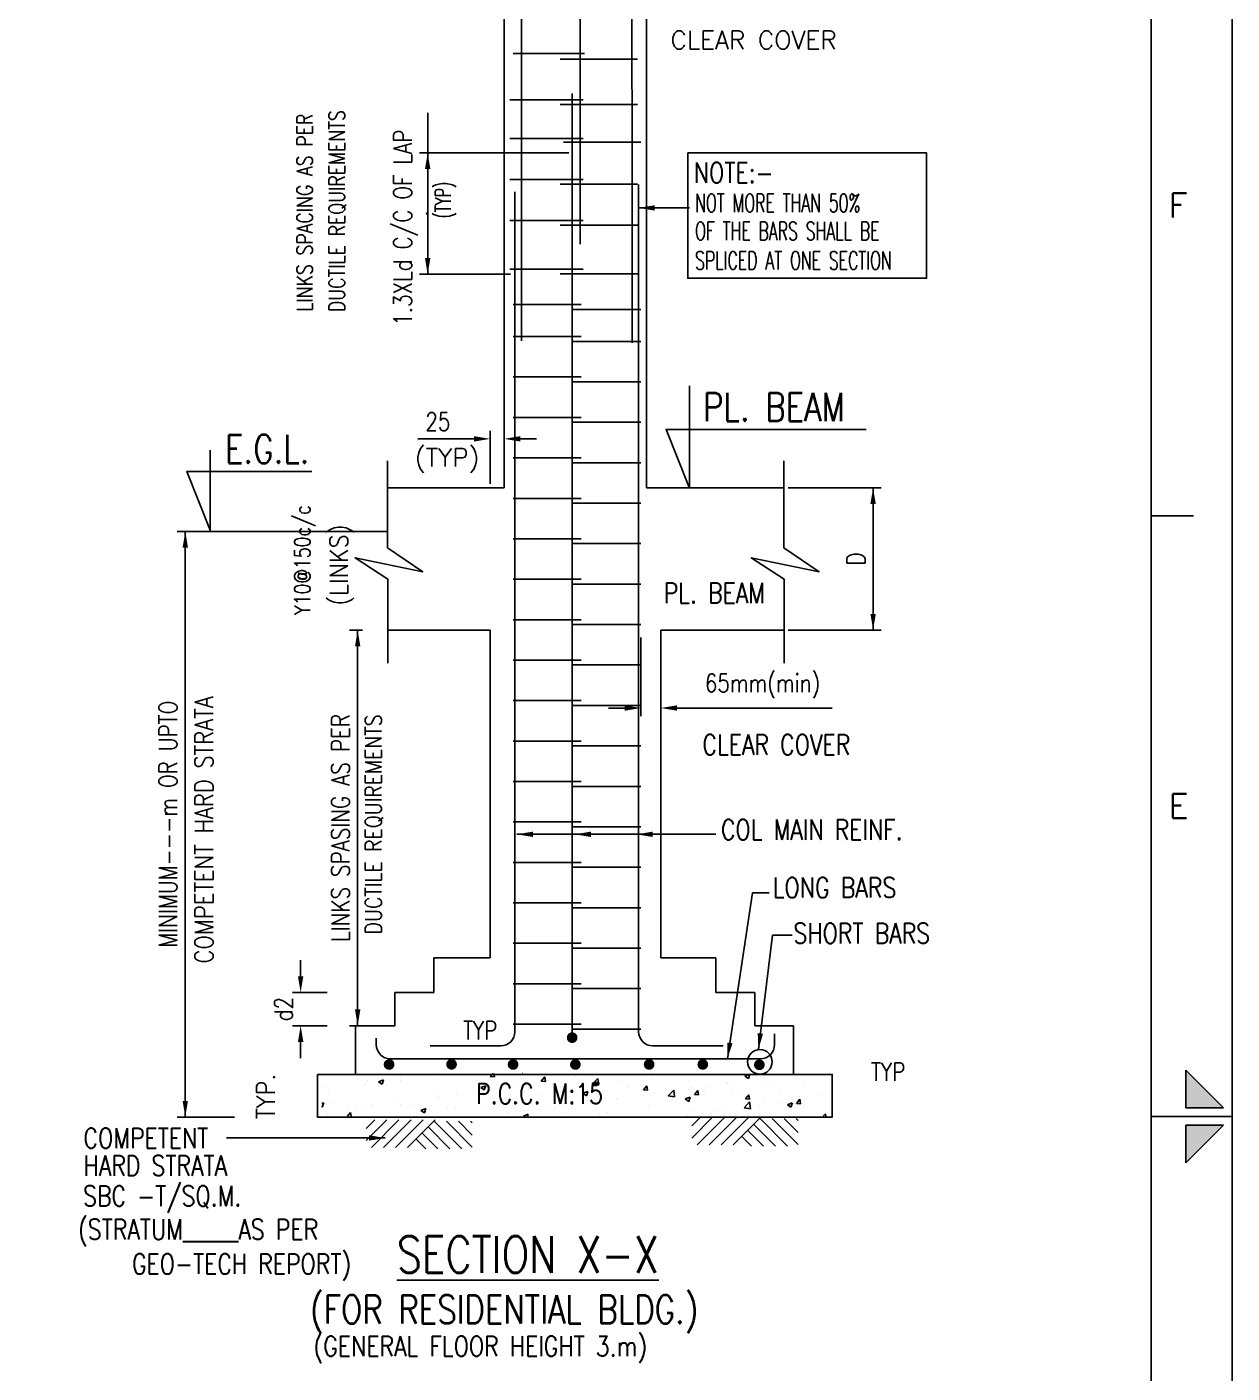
# Model space of a CAD drawing. Extents: x 0 to 841, y 0 to 594.
# Drawn here: x 692.1 to 841, y 265.3 to 431.7 of the extents above; entities that cross this region are included whole.
import ezdxf
from ezdxf.enums import TextEntityAlignment as Align

# ---------------------------------------------------------------- set-up
doc = ezdxf.new("R2010")
doc.units = 0
doc.header["$LTSCALE"] = 5
doc.header["$MEASUREMENT"] = 0
for name, color, linetype in [('DIM', 5, 'Continuous'), ('FRAME', 6, 'Continuous'), ('HT', 8, 'Continuous'), ('LEVEL', 5, 'Continuous'), ('LINE WORK', 4, 'Continuous'), ('REINF', 6, 'Continuous'), ('sheet', 1, 'Continuous'), ('STIRRUPS', 5, 'Continuous'), ('SUB TITLE', 3, 'Continuous'), ('TABLE FRAME', 5, 'Continuous'), ('TEXT', 4, 'Continuous'), ('TITLE', 6, 'Continuous')]:
    doc.layers.add(name, color=color, linetype=linetype)
doc.styles.add('ROMAND', font='romans.shx', dxfattribs={"width": 0.85})
doc.styles.add('ROMANS', font='romans.shx', dxfattribs={"width": 0.8, "height": 2.25})
doc.styles.add('T1', font='r.shx', dxfattribs={"width": 0.85, "height": 2.25})
doc.dimstyles.new('T1', dxfattribs={"dimtxt": 2.25, "dimasz": 2, "dimexe": 1, "dimexo": 0.5000000029999999, "dimgap": 1, "dimtad": 1, "dimdec": 0, "dimzin": 1, "dimdsep": 46, "dimtxsty": 'ROMANS', "dimcen": 0.09, "dimclrd": 5, "dimclre": 5, "dimclrt": 4, "dimadec": 0, "dimazin": 0, "dimtfac": 1, "dimtdec": 0, "dimtofl": 0, "dimtmove": 0, "dimatfit": 3, "dimfxl": 0, "dimtolj": 1, "dimtzin": 1, "dimarcsym": 0})

# ---------------------------------------------------------------- blocks, each defined once
blk = doc.blocks.new('MID')
at = {"layer": 'sheet', "color": 2}
for p, q in [((8.937016449751583, 1.069596530763988), (4.26993936577469, 5.73667361474088)), ((4.26993936577469, 5.73667361474088), (4.26993936577469, 1.069596530763761)), ((0, 0), (10, 0)), ((4.26993936577469, 1.069596530763761), (8.937016449751583, 1.069596530763988)), ((8.937016449751582, -1.069596530763988), (4.26993936577469, -5.73667361474088)), ((4.26993936577469, -1.069596530763761), (8.937016449751582, -1.069596530763988)), ((4.26993936577469, -5.73667361474088), (4.26993936577469, -1.069596530763761))]:
    blk.add_line(p, q, dxfattribs=at)
for points in [[(4.26993936577469, 5.73667361474088), (8.937016449751583, 1.069596530763988), (4.26993936577469, 1.069596530763761)], [(4.26993936577469, -5.73667361474088), (8.937016449751582, -1.069596530763988), (4.26993936577469, -1.069596530763761)]]:
    blk.add_solid(points, dxfattribs=at)
blk = doc.blocks.new('*X32')
for p, q in [((965.9694566282254, 785.2399218812602), (965.9694566282254, 785.2399218812602)), ((976.6459053516734, 784.7888244465728), (976.6459053516734, 784.7888244465728)), ((981.1397484771045, 783.1765604628645), (982.5401191168503, 783.7141123871825)), ((982.1351949783575, 782.5047608847623), (982.5407214622885, 783.7133439391383)), ((983.0354146394304, 784.214936989014), (983.0354146394304, 784.214936989014)), ((987.3223540751219, 784.337727011885), (987.3223540751219, 784.337727011885)), ((990.6100533803263, 785.2121570975752), (990.6100533803263, 785.2121570975752)), ((997.8398699972704, 785.0832580509091), (997.8398699972704, 785.0832580509091)), ((997.9988027985701, 783.8866295771975), (997.9988027985701, 783.8866295771975)), ((1012.580125483451, 784.6732165003607), (1013.333845370141, 785.571464883133)), ((1012.580125843393, 784.6732167295793), (1013.775559481103, 784.568629838282)), ((1013.776162862965, 784.567831649838), (1013.591030854719, 785.5714648831331)), ((1021.36303461783, 784.0045988003099), (1021.36303461783, 784.0045988003099)), ((1021.675624785602, 785.571464883133), (1021.687799703846, 785.5695766682203)), ((1021.688405502093, 785.5688156048242), (1021.688097301881, 785.571464883133)), ((1025.81119173985, 785.2198353148688), (1025.81119173985, 785.2198353148688)), ((1026.925329135466, 783.4181738007087), (1027.889510549996, 784.5672404653872)), ((1028.121365421244, 783.3127776853997), (1027.890114184229, 784.5664313831462)), ((1035.773548280955, 783.9624849962399), (1035.773548280955, 783.9624849962399)), ((1036.487640463298, 784.7687378801812), (1036.487640463298, 784.7687378801812)), ((1038.62401030056, 784.0217027194996), (1038.62401030056, 784.0217027194996)), ((1041.253885616737, 782.5350611545924), (1042.811655525361, 784.1585921557701)), ((1043.033223496745, 782.2584219855927), (1042.812259807417, 784.157818183487)), ((1047.164089186746, 784.3176404454936), (1047.164089186746, 784.3176404454936)), ((1048.726140751611, 785.3020746771471), (1048.726140751611, 785.3020746771471)), ((1057.840537910195, 783.866543010806), (1057.840537910195, 783.866543010806)), ((1084.171962312011, 784.8219193902058), (1085.572332951757, 785.3594713145238)), ((1084.171962775074, 784.8219192208405), (1085.166807862141, 784.1508877366756)), ((1085.167409138345, 784.150039215186), (1085.572935622276, 785.358622269562)), ((1089.629284055944, 784.3318335600889), (1089.629284055944, 784.3318335600889)), ((1093.568050715487, 784.3757165837878), (1093.568050715487, 784.3757165837878)), ((1098.574847265424, 785.0348738544991), (1098.574847265424, 785.0348738544991)), ((1103.775870837535, 784.6267457797879), (1103.775870837535, 784.6267457797879)), ((965.3976105555904, 781.8928760294192), (965.3976105555904, 781.8928760294192)), ((967.0812672401487, 780.8951481634316), (967.0812672401487, 780.8951481634316)), ((977.3500018926618, 782.3033600211709), (977.3500018926618, 782.3033600211709)), ((978.0286180894927, 783.5557797183027), (978.0286180894927, 783.5557797183027)), ((981.1397489077996, 783.1765602869435), (982.1345939948657, 782.5055288027786)), ((987.4521323437136, 783.5837319788183), (987.4521323437136, 783.5837319788183)), ((998.035587844135, 780.0003995070172), (998.035587844135, 780.0003995070172)), ((1008.675251522018, 783.4355321425098), (1008.675251522018, 783.4355321425098)), ((1009.699311230983, 782.0024991536635), (1009.699311230983, 782.0024991536635)), ((1009.882337196423, 781.5748057413732), (1011.282707836169, 782.1123576656912)), ((1009.882337635816, 781.574805567923), (1010.877182722883, 780.9037740837581)), ((1010.561105456219, 780.643203928084), (1010.561105456219, 780.643203928084)), ((1010.877782174477, 780.9029836835037), (1011.283308658408, 782.1115667378798)), ((1017.967537994489, 781.1139647896695), (1017.967537994489, 781.1139647896695)), ((1019.351700245466, 782.9844347078223), (1019.351700245466, 782.9844347078223)), ((1023.192112990122, 782.3061076169674), (1023.192112990122, 782.3061076169674)), ((1026.925329495914, 783.418174034013), (1028.120763133624, 783.3135871427157)), ((1028.19890954006, 782.9652648876787), (1028.19890954006, 782.9652648876787)), ((1028.355275648046, 782.6134908617603), (1028.355275648046, 782.6134908617603)), ((1030.028148968915, 782.5333372731346), (1030.028148968915, 782.5333372731346)), ((1037.819060693944, 781.6153620974544), (1037.819060693944, 781.6153620974544)), ((1038.624925915742, 779.973051019882), (1040.025296555488, 780.5106029442)), ((1038.624926363833, 779.9730508489027), (1039.619771450899, 779.3020193647378)), ((1039.620369370595, 779.3012064822453), (1040.025895854526, 780.5097895366214)), ((1040.704597692363, 782.0822398384471), (1040.704597692363, 782.0822398384471)), ((1041.253885596384, 782.5350614110806), (1043.032620677524, 782.2591963877043)), ((1041.270532787481, 782.163131101057), (1042.234714202011, 783.3121977657355)), ((1041.270533148435, 782.1631313384466), (1042.465966786145, 782.0585444471494)), ((1042.466567979523, 782.0577237209611), (1042.235316742508, 783.3113774187076)), ((1049.482784080792, 783.6174617441009), (1049.482784080792, 783.6174617441009)), ((1051.381046415811, 781.6311424037594), (1051.381046415811, 781.6311424037594)), ((1055.615736439496, 780.908088401405), (1056.579917854026, 782.0571550660835)), ((1055.615736800956, 780.9080886428803), (1056.811170438666, 780.8035017515831)), ((1056.811770537802, 780.8026697565224), (1056.580519300787, 782.0563234542689)), ((1058.870681298822, 780.1437236726114), (1058.870681298822, 780.1437236726114)), ((1062.057495139259, 781.1800449690719), (1062.057495139259, 781.1800449690719)), ((1062.59870658925, 779.2246808680119), (1064.156476497874, 780.8482118691895)), ((1064.378041491398, 778.9480283663612), (1064.15707780207, 780.8474245642556)), ((1068.355607890751, 781.0564355156318), (1068.355607890751, 781.0564355156318)), ((1068.516986633643, 783.4154455761185), (1068.516986633643, 783.4154455761185)), ((1069.139415951335, 781.5519355303508), (1069.139415951335, 781.5519355303508)), ((1069.960940091512, 779.6530457017531), (1070.925121506041, 780.8021123664315)), ((1071.156973096081, 779.5476157920839), (1070.925721859066, 780.8012694898304)), ((1072.733943862707, 780.7289475343844), (1072.733943862707, 780.7289475343844)), ((1073.362404440688, 781.7155927863431), (1073.362404440688, 781.7155927863431)), ((1079.193435357091, 782.9643481414308), (1079.193435357091, 782.9643481414308)), ((1079.241546402387, 782.8323074879983), (1079.241546402387, 782.8323074879983)), ((1080.44842406384, 780.6225464864954), (1080.44842406384, 780.6225464864954)), ((1080.937043181584, 782.7128128949043), (1080.937043181584, 782.7128128949043)), ((1083.410392586155, 780.2778500996967), (1083.410392586155, 780.2778500996967)), ((1089.869884080539, 782.5132507067433), (1089.869884080539, 782.5132507067433)), ((1092.112147450688, 782.6246461331416), (1092.112147450688, 782.6246461331416)), ((1100.546332803987, 782.0621532720556), (1100.546332803987, 782.0621532720556)), ((965.2190578738341, 777.0651799273427), (965.7356714399007, 777.263489295367)), ((965.219057873834, 776.1298358092441), (965.3301463116414, 776.0549057118203)), ((965.3307424067276, 776.0541509505631), (965.7362688906586, 777.2627340049391)), ((968.4499144594583, 777.3091454257376), (968.4499144594583, 777.3091454257376)), ((977.7740238905875, 776.3267027513667), (977.7740238905875, 776.3267027513667)), ((979.1263631829064, 776.8580479910497), (979.1263631829064, 776.8580479910497)), ((985.3486626314834, 777.323922859928), (985.3486626314834, 777.323922859928)), ((986.3718644572871, 777.9982998603709), (986.3718644572871, 777.9982998603709)), ((987.2089352373679, 776.9258549021922), (987.2089352373679, 776.9258549021922)), ((989.8028119063543, 776.4069505563623), (989.8028119063543, 776.4069505563623)), ((997.5966728909247, 778.4253809742828), (997.5966728909247, 778.4253809742828)), ((997.9796701653858, 778.9868265488115), (997.9796701653858, 778.9868265488115)), ((1002.986466715323, 779.6459838195227), (1002.986466715323, 779.6459838195227)), ((1007.865407543438, 779.8335928320221), (1007.865407543438, 779.8335928320221)), ((1014.491613920249, 777.6111628041617), (1014.491613920249, 777.6111628041617)), ((1026.155337307096, 779.6132624508081), (1026.155337307096, 779.6132624508081)), ((1038.380813194214, 777.3638256428734), (1038.380813194214, 777.3638256428734)), ((1043.143165066015, 777.7371544474759), (1043.143165066015, 777.7371544474759)), ((1048.149961615952, 778.3963117181871), (1048.149961615952, 778.3963117181871)), ((1048.482943645266, 778.6441976005208), (1048.482943645266, 778.6441976005208)), ((1055.724600356848, 779.3935318267484), (1055.724600356848, 779.3935318267484)), ((1057.120977290145, 776.6183471932027), (1057.120977290145, 776.6183471932027)), ((1062.598706570062, 779.2246811305646), (1064.377441651202, 778.9488161071882)), ((1067.367514635061, 778.3712962983903), (1068.767885274807, 778.9088482227083)), ((1067.36751509185, 778.3712961298824), (1068.362360178916, 777.7002646457174)), ((1068.362956566715, 777.6994292809869), (1068.768483050646, 778.908012335363)), ((1068.784700676992, 778.6204468398488), (1068.784700676992, 778.6204468398488)), ((1069.960940453477, 779.653045947314), (1071.156374091187, 779.5484590560168)), ((1078.998349296041, 776.174430411372), (1078.998349296041, 776.174430411372)), ((1083.943527561763, 775.9143005814317), (1085.501297470387, 777.5378315826093)), ((1084.306143743527, 778.3980030021013), (1085.270325158056, 779.5470696667797)), ((1084.306144105998, 778.3980032517477), (1085.501577743708, 778.2934163604505)), ((1085.50217565436, 778.2925618276454), (1085.270924417345, 779.5462155253919)), ((1085.722859486051, 775.6376347471297), (1085.501895796723, 777.5370309450241)), ((1088.306659966644, 776.4874823461405), (1088.306659966644, 776.4874823461405)), ((1089.386086949598, 777.6739564834627), (1089.386086949598, 777.6739564834627)), ((1093.313456516581, 777.1466396168518), (1093.313456516581, 777.1466396168518)), ((1094.086841309604, 779.8267526650092), (1094.086841309604, 779.8267526650092)), ((1096.11010335438, 776.7695415768991), (1097.510473994126, 777.3070935012171)), ((1096.110103819867, 776.7695414108617), (1097.104948906933, 776.0985099266968)), ((1097.105543762834, 776.0976520797284), (1097.511070246765, 777.3062351341044)), ((1098.651347395542, 777.1429603024493), (1099.615528810072, 778.2920269671278)), ((1098.651347758519, 777.1429605561814), (1099.84678139623, 777.0383736648841)), ((1099.847378212639, 777.0375078632067), (1099.616126975624, 778.2911615609531)), ((1099.654821602111, 779.082168341202), (1099.654821602111, 779.082168341202)), ((1100.888095257477, 778.143859725413), (1100.888095257477, 778.143859725413)), ((1104.763290033052, 779.3756552303215), (1104.763290033052, 779.3756552303215)), ((966.838070133803, 774.2372710868053), (966.838070133803, 774.2372710868053)), ((972.4680307592046, 773.5714648831332), (973.2837226195933, 774.5435685882013)), ((972.7672273406498, 775.6675454806555), (972.7672273406498, 775.6675454806555)), ((973.4634935633751, 773.5714648831332), (973.2843188751112, 774.5428024352426)), ((974.7081410704394, 775.9962002137245), (974.7081410704394, 775.9962002137245)), ((977.1068047863159, 775.6454829445446), (977.1068047863159, 775.6454829445446)), ((991.1641671465529, 773.6069635108692), (991.1641671465529, 773.6069635108692)), ((993.0778895194738, 775.1241826495577), (994.4782601592196, 775.6617345738757)), ((993.0778899525923, 775.1241824769647), (994.0727350396584, 774.4531509927998)), ((994.0733296028467, 774.4523737493046), (994.4788560867777, 775.6609568036806)), ((1000.479260629803, 775.9558531216745), (1000.479260629803, 775.9558531216745)), ((1002.827890533401, 775.6090631575154), (1002.827890533401, 775.6090631575154)), ((1011.155709353251, 775.504755686987), (1011.155709353251, 775.504755686987)), ((1017.724340888144, 774.4560877130434), (1017.724340888144, 774.4560877130434)), ((1017.930722241279, 774.4178733793199), (1017.930722241279, 774.4178733793199)), ((1021.832158076699, 775.0536582522993), (1021.832158076699, 775.0536582522993)), ((1021.948223874203, 773.5714648831332), (1023.220848878539, 774.0599798523845)), ((1022.937518791216, 775.0770306500311), (1022.937518791216, 775.0770306500311)), ((1023.057796080862, 773.5714648831331), (1023.221443282897, 774.0591796024223)), ((1028.112078541701, 775.955613785134), (1028.112078541701, 775.955613785134)), ((1030.512157532112, 776.0742507585924), (1030.512157532112, 776.0742507585924)), ((1032.508606800147, 774.6025608176118), (1032.508606800147, 774.6025608176118)), ((1043.185055523596, 774.1514633829241), (1043.185055523596, 774.1514633829241)), ((1045.457253903297, 774.6162475465562), (1045.457253903297, 774.6162475465562)), ((1053.861504247044, 773.7003659482366), (1053.861504247044, 773.7003659482366)), ((1068.101013691846, 773.8273585486958), (1068.101013691846, 773.8273585486958)), ((1068.896218844989, 774.8940584537246), (1068.896218844989, 774.8940584537246)), ((1075.675652432741, 774.824578657257), (1075.675652432741, 774.824578657257)), ((1083.94352754374, 775.9143008500486), (1085.72226262488, 775.6384358266722)), ((1106.216702747275, 773.5714648831331), (1106.8461184429, 774.227451296029)), ((1106.922932391917, 773.571464883133), (1106.846713791376, 774.2266373257925))]:
    blk.add_line(p, q)
blk = doc.blocks.new('GRD1')
at = {"layer": 'HT'}
for p, q in [((-105.2687144625809, -20.41590072019517), (-84.8528137423857, 0)), ((-105.2687144625809, -48.70017196765707), (-56.5685424949238, 0)), ((-92.99256609029521, -64.70829484283354), (-28.2842712474619, 0)), ((-64.70829484283331, -64.70829484283354), (0, 0)), ((-36.42402359537141, -64.70829484283354), (28.2842712474619, 0)), ((-8.139752347909507, -64.70829484283354), (56.5685424949238, 0)), ((25.73940103954806, -30.82914145537598), (62.62824255923033, -67.71798297505825)), ((39.88153666327912, -16.68700583164491), (90.91251380669223, -67.71798297505825)), ((54.48849021132082, -3.00968813222471), (119.1967850541541, -67.71798297505825)), ((82.77276145878272, -3.00968813222471), (143.5797287321684, -63.81665540561062)), ((111.0570327062446, -3.00968813222471), (143.5797287321684, -35.53238415814872)), ((139.3413039537065, -3.00968813222471), (143.5797287321684, -7.248112910686814)), ((11.59726541581699, -44.97127707910704), (34.34397131176843, -67.71798297505825))]:
    blk.add_line(p, q, dxfattribs=at)
blk = doc.blocks.new('*D386')
at = {"layer": 'DEFPOINTS', "color": 5, "linetype": 'ByBlock'}
for p in [(767.9265861592004, 356.7100206581231), (770.3956108174035, 356.7100511757012)]:
    blk.add_point(p, dxfattribs=at)
at = {"layer": 'DIM', "color": 5, "linetype": 'ByBlock', "lineweight": -2}
for p, q in [((767.9265861592004, 356.2100206551231), (767.9265861592004, 346.486168526701)), ((770.3956108174035, 356.2100511727012), (770.3956108174035, 346.486168526701)), ((765.9265861592004, 347.486168526701), (763.9265861592004, 347.486168526701)), ((772.3956108174035, 347.486168526701), (791.5683251031174, 347.486168526701))]:
    blk.add_line(p, q, dxfattribs=at)
at = {"layer": 'DIM', "color": 5, "linetype": 'ByBlock'}
for points in [[(767.9265861592004, 347.486168526701), (765.9265861592004, 347.8195018600344), (765.9265861592004, 347.1528351933677)], [(770.3956108174035, 347.486168526701), (772.3956108174035, 347.8195018600344), (772.3956108174035, 347.1528351933677)]]:
    blk.add_solid(points, dxfattribs=at)
at = {"layer": 'DIM', "color": 4, "linetype": 'ByBlock', "insert": (782.9813251031175, 350.196168526701), "char_height": 2.25, "attachment_point": 5, "style": 'ROMANS'}
blk.add_mtext('65mm(min) ', dxfattribs=at)
blk = doc.blocks.new('*D392')
at = {"layer": 'DEFPOINTS', "color": 5, "linetype": 'ByBlock'}
for p in [(729.6516987789247, 312.3270250526543), (729.6516987789247, 308.2239671913262)]:
    blk.add_point(p, dxfattribs=at)
at = {"layer": 'DIM', "color": 5, "linetype": 'ByBlock', "lineweight": -2}
for p, q in [((725.886943825216, 314.3270250526543), (725.886943825216, 316.3270250526543)), ((729.1516987759247, 312.3270250526543), (724.886943825216, 312.3270250526543)), ((729.1516987759247, 308.2239671913262), (724.886943825216, 308.2239671913262)), ((725.886943825216, 306.2239671913262), (725.886943825216, 304.2239671913262))]:
    blk.add_line(p, q, dxfattribs=at)
at = {"layer": 'DIM', "color": 5, "linetype": 'ByBlock'}
for points in [[(725.886943825216, 312.3270250526543), (726.2202771585494, 314.3270250526543), (725.5536104918826, 314.3270250526543)], [(725.886943825216, 308.2239671913262), (726.2202771585494, 306.2239671913262), (725.5536104918826, 306.2239671913262)]]:
    blk.add_solid(points, dxfattribs=at)
at = {"layer": 'DIM', "color": 4, "linetype": 'ByBlock', "insert": (723.761943825216, 310.2754961219903), "char_height": 2.25, "attachment_point": 5, "rotation": 90, "style": 'ROMANS'}
blk.add_mtext('d2', dxfattribs=at)
blk = doc.blocks.new('*D393')
at = {"layer": 'DEFPOINTS', "color": 5, "linetype": 'ByBlock'}
for p in [(721.8885482906263, 369.3128343788262), (718.1974490954145, 296.9318224159356)]:
    blk.add_point(p, dxfattribs=at)
at = {"layer": 'DIM', "color": 5, "linetype": 'ByBlock', "lineweight": -2}
for p, q in [((721.3885482876263, 369.3128343788262), (710.628398903341, 369.3128343788262)), ((711.628398903341, 369.3128343788262), (711.628398903341, 296.9318224159356)), ((717.6974490924146, 296.9318224159356), (710.628398903341, 296.9318224159356))]:
    blk.add_line(p, q, dxfattribs=at)
at = {"layer": 'DIM', "color": 5, "linetype": 'ByBlock'}
for points in [[(711.628398903341, 369.3128343788262), (711.2950655700076, 367.3128343788262), (711.9617322366744, 367.3128343788262)], [(711.628398903341, 296.9318224159356), (711.2950655700076, 298.9318224159356), (711.9617322366744, 298.9318224159356)]]:
    blk.add_solid(points, dxfattribs=at)
at = {"layer": 'DIM', "color": 4, "linetype": 'ByBlock', "insert": (709.503398903341, 333.1223283973809), "char_height": 2.25, "attachment_point": 5, "rotation": 90, "style": 'ROMANS'}
blk.add_mtext('MINIMUM---m OR UPTO', dxfattribs=at)
blk = doc.blocks.new('*D394')
at = {"layer": 'DEFPOINTS', "color": 5, "linetype": 'ByBlock'}
for p in [(734.0452690190288, 357.0983263221856), (735.086635597677, 308.2239671913262)]:
    blk.add_point(p, dxfattribs=at)
at = {"layer": 'DIM', "color": 5, "linetype": 'ByBlock', "lineweight": -2}
for p, q in [((733.5452690160288, 357.0983263221856), (731.9320793232629, 357.0983263221856)), ((732.9320793232629, 357.0983263221856), (732.9320793232629, 308.2239671913262)), ((734.586635594677, 308.2239671913262), (731.9320793232629, 308.2239671913262))]:
    blk.add_line(p, q, dxfattribs=at)
at = {"layer": 'DIM', "color": 5, "linetype": 'ByBlock'}
for points in [[(732.9320793232629, 357.0983263221856), (732.5987459899295, 355.0983263221856), (733.2654126565963, 355.0983263221856)], [(732.9320793232629, 308.2239671913262), (732.5987459899295, 310.2239671913262), (733.2654126565963, 310.2239671913262)]]:
    blk.add_solid(points, dxfattribs=at)
at = {"layer": 'DIM', "color": 4, "linetype": 'ByBlock', "insert": (730.8070793232629, 332.6611467567559), "char_height": 2.25, "attachment_point": 5, "rotation": 90, "style": 'ROMANS'}
blk.add_mtext('LINKS SPASING AS PER', dxfattribs=at)
blk = doc.blocks.new('*D395')
at = {"layer": 'DEFPOINTS', "color": 5, "linetype": 'ByBlock'}
for p in [(749.2994194111535, 374.7042528358575), (751.037090309591, 374.7042528358575)]:
    blk.add_point(p, dxfattribs=at)
at = {"layer": 'DIM', "color": 5, "linetype": 'ByBlock', "lineweight": -2}
for p, q in [((749.2994194111535, 375.2042528388575), (749.2994194111535, 381.7568008133985)), ((751.037090309591, 375.2042528388575), (751.037090309591, 381.7568008133985)), ((747.2994194111535, 380.7568008133985), (740.3834194111535, 380.7568008133985)), ((753.037090309591, 380.7568008133985), (755.037090309591, 380.7568008133985))]:
    blk.add_line(p, q, dxfattribs=at)
at = {"layer": 'DIM', "color": 5, "linetype": 'ByBlock'}
for points in [[(749.2994194111535, 380.7568008133985), (747.2994194111535, 381.0901341467319), (747.2994194111535, 380.4234674800651)], [(751.037090309591, 380.7568008133985), (753.037090309591, 381.0901341467319), (753.037090309591, 380.4234674800651)]]:
    blk.add_solid(points, dxfattribs=at)
at = {"layer": 'DIM', "color": 4, "linetype": 'ByBlock', "insert": (742.8414194111535, 382.8818008133985), "char_height": 2.25, "attachment_point": 5, "style": 'ROMANS'}
blk.add_mtext('25', dxfattribs=at)
blk = doc.blocks.new('dsd')
at = {"layer": 'HT'}
for p, q in [((661.7063190127157, 306.467440882565), (664.2744921438226, 309.0356140136719)), ((661.7063190127157, 307.9589942491303), (662.7829387772572, 309.0356140136719)), ((662.3536940245355, 305.6232625278193), (665.7660455103879, 309.0356140136719)), ((663.8452473911008, 305.6232625278193), (667.2575988769534, 309.0356140136719)), ((665.3368007576662, 305.6232625278193), (668.7491522435188, 309.0356140136719)), ((666.8283541242315, 305.6232625278193), (670.2407056100841, 309.0356140136719)), ((669.360726786931, 308.1556351905188), (672.0518134722281, 305.4645485052216)), ((670.131015352941, 308.8768999910741), (673.5433668387935, 305.4645485052216)), ((671.6225687195064, 308.8768999910741), (674.8291861343138, 305.6702825762666)), ((673.1141220860717, 308.8768999910741), (674.8291861343138, 307.161835942832)), ((674.6056754526371, 308.8768999910741), (674.8291861343138, 308.6533893093974)), ((667.8691734203655, 306.6640818239533), (669.0687067390974, 305.4645485052216)), ((668.6149501036483, 307.409858507236), (670.5602601056628, 305.4645485052216))]:
    blk.add_line(p, q, dxfattribs=at)
blk = doc.blocks.new('*D440')
at = {"layer": 'DEFPOINTS', "color": 5, "linetype": 'ByBlock'}
for p in [(785.6382255634973, 374.7042528358575), (785.6382255634973, 357.1237169471856)]:
    blk.add_point(p, dxfattribs=at)
at = {"layer": 'sheet', "color": 5, "linetype": 'ByBlock', "lineweight": -2}
for p, q in [((786.1382255664972, 374.7042528358575), (797.6341522329591, 374.7042528358575)), ((796.6341522329591, 357.1237169471856), (796.6341522329591, 374.7042528358575)), ((786.1382255664972, 357.1237169471856), (797.6341522329591, 357.1237169471856))]:
    blk.add_line(p, q, dxfattribs=at)
at = {"layer": 'sheet', "color": 5, "linetype": 'ByBlock'}
for points in [[(796.6341522329591, 374.7042528358575), (796.9674855662925, 372.7042528358575), (796.3008188996257, 372.7042528358575)], [(796.6341522329591, 357.1237169471856), (796.9674855662925, 359.1237169471856), (796.3008188996257, 359.1237169471856)]]:
    blk.add_solid(points, dxfattribs=at)
at = {"layer": 'sheet', "color": 4, "linetype": 'ByBlock', "insert": (794.5091522329591, 365.9139848915215), "char_height": 2.25, "attachment_point": 5, "rotation": 90, "style": 'ROMANS'}
blk.add_mtext('D', dxfattribs=at)
blk = doc.blocks.new('*D447')
at = {"layer": 'DEFPOINTS', "color": 5, "linetype": 'ByBlock'}
for p in [(759.5486996609644, 416.1012246236166), (752.3400490546461, 401.0947126352878)]:
    blk.add_point(p, dxfattribs=at)
at = {"layer": 'sheet', "color": 5, "linetype": 'ByBlock', "lineweight": -2}
for p, q in [((759.0486996579644, 416.1012246236166), (740.5861827521104, 416.1012246236166)), ((741.5861827521104, 401.0947126352878), (741.5861827521104, 416.1012246236166)), ((751.8400490516461, 401.0947126352878), (740.5861827521104, 401.0947126352878))]:
    blk.add_line(p, q, dxfattribs=at)
at = {"layer": 'sheet', "color": 5, "linetype": 'ByBlock'}
for points in [[(741.5861827521104, 416.1012246236166), (741.9195160854438, 414.1012246236166), (741.252849418777, 414.1012246236166)], [(741.5861827521104, 401.0947126352878), (741.9195160854438, 403.0947126352878), (741.252849418777, 403.0947126352878)]]:
    blk.add_solid(points, dxfattribs=at)
at = {"layer": 'sheet', "color": 4, "linetype": 'ByBlock', "insert": (740.4736827521104, 408.5979686294522), "char_height": 2.25, "attachment_point": 5, "rotation": 90, "style": 'ROMANS'}
blk.add_mtext('.', dxfattribs=at)

msp = doc.modelspace()

# ---------------------------------------------------------------- linework, layer by layer
at = {"layer": 'FRAME'}
for points in [[(0, 594), (841.0000000000001, 594), (841.0000000000001, 0), (0, 0)], [(831.0000000000001, 10), (20, 10), (20, 584), (831.0000000000001, 584)]]:
    msp.add_lwpolyline(points, close=True, dxfattribs=at)
at = {"layer": 'HT'}
msp.add_line((736.6274833759973, 369.3128343788262), (710.8932865817798, 369.3128343788262), dxfattribs=at)
at = {"layer": 'HT', "flags": 128}
for points in [[(736.6274833759973, 378.0321642128106), (736.6274833759973, 367.2918993202325), (740.9817314228723, 364.3236376014825), (732.6053581318566, 366.0326524940606), (736.6584587177941, 363.4241625038262), (736.6584587177941, 353.0456224647637)], [(785.6072502217004, 378.0321642128106), (785.6072502217004, 367.2918993202325), (789.9615287861535, 364.3236376014825), (781.5851249775598, 366.0326524940606), (785.6382255634973, 363.4241625038262), (785.6382255634973, 353.0456224647637)]]:
    msp.add_lwpolyline(points, dxfattribs=at)
at = {"layer": 'HT'}
msp.add_circle((782.6456413349816, 303.7551256385918), 1.523103348129553, dxfattribs=at)
at = {"layer": 'LEVEL'}
for points in [[(773.9513359150598, 387.3231188026543), (773.9513359150598, 374.6794420448418), (771.0492057881066, 381.92654287492), (795.7800712666223, 381.92654287492)], [(714.7204806320962, 379.3700853553887), (714.7204806320962, 369.4655748573418), (711.818350505143, 376.7126451698418), (727.267813395768, 376.7126451698418)]]:
    msp.add_lwpolyline(points, dxfattribs=at)
at = {"layer": 'LINE WORK'}
for p, q in [((751.037090309591, 440.7438951698418), (751.037090309591, 374.7042528358575)), ((768.6385307392785, 440.7530199257012), (768.6385307392785, 374.7042528358575)), ((736.6274833759973, 374.7042528358575), (751.037090309591, 374.7042528358575)), ((768.6385307392785, 374.7042528358575), (785.6072502217004, 374.7042528358575)), ((736.6584587177941, 357.0983263221856), (749.2994194111535, 357.1048876014825)), ((749.2994194111535, 357.1048876014825), (749.2994194111535, 316.6113878456231)), ((770.3956108174035, 357.1158128944512), (785.6382255634973, 357.1237169471856)), ((770.3956108174035, 357.1158128944512), (770.3956413349816, 316.611357328045)), ((742.325908668966, 316.6114183632012), (749.2994194111535, 316.6113878456231)), ((742.325908668966, 312.3270250526543), (742.325908668966, 316.6114183632012)), ((777.1837577900598, 316.6114183632012), (770.3956413349816, 316.611357328045)), ((777.1837577900598, 312.3270250526543), (777.1837577900598, 316.6114183632012)), ((737.5101127705285, 312.3270250526543), (742.325908668966, 312.3270250526543)), ((737.5101127705285, 308.2239671913262), (737.5101127705285, 312.3270250526543)), ((781.9995536884973, 312.3270250526543), (777.1837577900598, 312.3270250526543)), ((781.9995536884973, 308.2239671913262), (781.9995536884973, 312.3270250526543)), ((732.6631584248254, 308.2239671913262), (732.6631584248254, 302.20583974992)), ((732.6631584248254, 308.2239671913262), (737.5101127705285, 308.2239671913262)), ((786.781963356466, 308.2239671913262), (781.9995536884973, 308.2239671913262)), ((786.781963356466, 308.2239671913262), (786.781963356466, 302.20583974992))]:
    msp.add_line(p, q, dxfattribs=at)
msp.add_lwpolyline([(727.9631767353723, 302.20583974992), (791.5918388447473, 302.20583974992), (791.5918388447473, 296.9318224159356), (727.9631767353723, 296.9318224159356)], close=True, dxfattribs=at)
at = {"layer": 'REINF'}
for p, q in [((760.4120776379051, 507.6936332463288), (760.4120776379051, 404.8058409958246)), ((753.1878471455285, 497.8252647483448), (753.1687736592004, 412.8727709022637)), ((766.8293571552941, 497.7029502952198), (766.8379936299035, 412.4706609444765)), ((759.4250195198352, 423.4656369478157), (759.4250195198352, 306.7442308632012)), ((753.1687736592004, 412.8727709022637), (753.1687736592004, 392.8565347064471)), ((752.3382224589733, 411.2848951666915), (752.3576316386608, 307.4798876014825)), ((766.8379936299035, 412.4706609444765), (766.8379936299035, 392.6312539447283)), ((767.6337242734895, 412.1918828683047), (767.6531029355989, 307.4798876014825)), ((735.235332497091, 305.8805223671075), (735.235332497091, 306.6929613319512)), ((784.459697731466, 305.8805223671075), (784.459697731466, 307.2085558143731)), ((741.8946189433483, 305.7218919960137), (750.5996055156139, 305.7218919960137)), ((769.4111290586458, 305.7218919960137), (778.1194115293489, 305.7218919960137)), ((736.9933281025598, 304.1225267616387), (782.7017021259973, 304.1225267616387))]:
    msp.add_line(p, q, dxfattribs=at)
at = {"layer": 'REINF', "const_width": 0.6592551607767744}
for points in [[(759.1118455987795, 306.7443197760665, 1), (759.7710863214357, 306.7443197760665, 0.9999999999999998)], [(736.4863700947473, 303.4252001014825, 0.9999999999999999), (737.1456108174035, 303.4252001014825, 1)], [(744.2032280049035, 303.444365140545, 0.9999999999999996), (744.8624687275598, 303.444365140545, 0.9999999999999997)], [(751.811260231466, 303.4252001014825, 1), (752.4705009541223, 303.4252001014825, 0.9999999999999998)], [(759.5089531025598, 303.4252001014825, 0.9999999999999998), (760.1682243427941, 303.4252001014825, 1)], [(768.6277885517785, 303.4362169471856, 0.9999999999999999), (769.2870292744348, 303.4362169471856, 0.9999999999999998)], [(775.2596855244348, 303.4347826210137, 0.9999999999999998), (775.918926247091, 303.4347826210137, 1)], [(782.246807106466, 303.3836351600762, 0.9999999999999997), (782.9060783467004, 303.3836351600762, 0.9999999999999998)]]:
    msp.add_lwpolyline(points, format="xyb", close=True, dxfattribs=at)
at = {"layer": 'REINF'}
for centre, radius, start, end in [((750.5996055156139, 307.4798876014825), 1.758013762071641, 270, 0), ((769.4111290586458, 307.4798876014825), 1.758013762071187, 180, 270), ((736.9933281025598, 305.8805223671075), 1.758013762071641, 180, 270), ((782.7017021259973, 305.8805223671075), 1.758013762071641, 270, 0)]:
    msp.add_arc(centre, radius, start, end, dxfattribs=at)
msp.add_point((736.9933281025598, 304.1225267616387), dxfattribs=at)
at = {"layer": 'sheet', "color": 5, "lineweight": -2}
msp.add_line((741.5861827521104, 406.9597052435533), (741.5861827521104, 409.1849390137143), dxfattribs=at)
at = {"layer": 'sheet', "color": 2}
msp.add_line((830.9904785156251, 371.2551879882812), (836.2263183593751, 371.2551879882812), dxfattribs=at)
msp.add_line((830.9904785156251, 371.2551879882812), (836.2263183593751, 371.2551879882812), dxfattribs=at)
at = {"layer": 'STIRRUPS'}
for p, q in [((752.1553459248254, 428.4042345253106), (760.9463005146691, 428.4042345253106)), ((757.9698295674035, 427.696166732972), (767.5253410420129, 427.696166732972)), ((751.7541008076379, 422.6603696138313), (760.7980461201379, 422.6603696138313)), ((741.5861827521104, 411.1849390137143), (741.5861827521104, 421.047533489849)), ((757.9698295674035, 422.1023251802376), (767.5253410420129, 422.1023251802376)), ((751.7541008076379, 417.9045690578207), (760.7980461201379, 417.9045690578207)), ((758.3662529072473, 417.4175684907843), (767.9265861592004, 417.4175684907843)), ((751.7541008076379, 412.8055101600762), (760.7980461201379, 412.8055101600762)), ((757.9698295674035, 412.2474657264825), (767.5253410420129, 412.2474657264825)), ((751.7541008076379, 407.7493272987481), (760.7980461201379, 407.7493272987481)), ((757.9698295674035, 407.1912828651543), (767.5253410420129, 407.1912828651543)), ((751.7541008076379, 401.7207933632012), (760.7980461201379, 401.7207933632012)), ((757.9698295674035, 401.1627489296075), (767.5253410420129, 401.1627489296075)), ((752.1553459248254, 397.3619990414397), (760.5426750263879, 397.3619990414397)), ((759.539287575216, 396.7626329628106), (767.9265861592004, 396.7626329628106)), ((752.1553459248254, 393.4042345253106), (760.5426750263879, 393.4042345253106)), ((752.1553459248254, 393.4024026263689), (760.5426750263879, 393.4024026263689)), ((759.539287575216, 392.8067003456231), (767.9265861592004, 392.8067003456231)), ((759.539287575216, 392.8048684466814), (767.9265861592004, 392.8048684466814)), ((752.1553459248254, 388.4042345253106), (760.5426750263879, 388.4042345253106)), ((759.539287575216, 387.8067003456231), (767.9265861592004, 387.8067003456231)), ((752.1553459248254, 383.4042345253106), (760.5426750263879, 383.4042345253106)), ((752.1553459248254, 383.4042345253106), (760.5426750263879, 383.4042345253106)), ((759.539287575216, 382.8067003456231), (767.9265861592004, 382.8067003456231)), ((759.539287575216, 382.8067003456231), (767.9265861592004, 382.8067003456231)), ((752.1553459248254, 378.4042345253106), (760.5426750263879, 378.4042345253106)), ((759.539287575216, 377.8067003456231), (767.9265861592004, 377.8067003456231)), ((752.1553459248254, 373.4042345253106), (760.5426750263879, 373.4042345253106)), ((759.539287575216, 372.8067003456231), (767.9265861592004, 372.8067003456231)), ((752.1553459248254, 368.4042345253106), (760.5426750263879, 368.4042345253106)), ((759.539287575216, 367.8067003456231), (767.9265861592004, 367.8067003456231)), ((752.1553459248254, 363.4042345253106), (760.5426750263879, 363.4042345253106)), ((759.539287575216, 362.8067003456231), (767.9265861592004, 362.8067003456231)), ((752.1553459248254, 358.4042345253106), (760.5426750263879, 358.4042345253106)), ((759.539287575216, 357.8067003456231), (767.9265861592004, 357.8067003456231)), ((752.1553459248254, 353.4042345253106), (760.5426750263879, 353.4042345253106)), ((759.539287575216, 352.8067003456231), (767.9265861592004, 352.8067003456231)), ((752.1553459248254, 348.4042345253106), (760.5426750263879, 348.4042345253106)), ((759.539287575216, 347.8067003456231), (767.9265861592004, 347.8067003456231)), ((752.1553459248254, 343.4042345253106), (760.5426750263879, 343.4042345253106)), ((759.539287575216, 342.8067003456231), (767.9265861592004, 342.8067003456231)), ((752.1553459248254, 338.4042345253106), (760.5426750263879, 338.4042345253106)), ((759.539287575216, 337.8067003456231), (767.9265861592004, 337.8067003456231)), ((752.1553459248254, 333.4042345253106), (760.5426750263879, 333.4042345253106)), ((759.539287575216, 332.8067003456231), (767.9265861592004, 332.8067003456231)), ((752.1553459248254, 328.4042345253106), (760.5426750263879, 328.4042345253106)), ((759.539287575216, 327.8067003456231), (767.9265861592004, 327.8067003456231)), ((752.1553459248254, 323.4042345253106), (760.5426750263879, 323.4042345253106)), ((759.539287575216, 322.8067003456231), (767.9265861592004, 322.8067003456231)), ((752.1553459248254, 318.4042345253106), (760.5426750263879, 318.4042345253106)), ((759.539287575216, 317.8067003456231), (767.9265861592004, 317.8067003456231)), ((752.1553459248254, 313.4042345253106), (760.5426750263879, 313.4042345253106)), ((759.539287575216, 312.8067003456231), (767.9265861592004, 312.8067003456231)), ((752.1553459248254, 308.4042345253106), (760.5426750263879, 308.4042345253106)), ((759.539287575216, 307.8067003456231), (767.9265861592004, 307.8067003456231))]:
    msp.add_line(p, q, dxfattribs=at)
at = {"layer": 'TABLE FRAME'}
msp.add_lwpolyline([(773.7329631674303, 416.1031578844304), (803.251290183559, 416.1031578844304), (803.251290183559, 400.6019135295917), (773.7329631674303, 400.6019135295917)], close=True, dxfattribs=at)

# ---------------------------------------------------------------- block references
at = {"layer": 'HT'}
for name, p, xscale, yscale, zscale in [('*X32', (304.281230934591, -42.94235360945515), 0.43951416015625, 0.43951416015625, 0.4395034405178496), ('GRD1', (739.5320854267785, 296.5817857948418), 0.052734375, 0.052734375, 0.05274041286214195)]:
    msp.add_blockref(name, p, dxfattribs=dict(at, xscale=xscale, yscale=yscale, zscale=zscale))
msp.add_blockref('dsd', (112.5316886982627, -12.1343091758614), dxfattribs=at)
at = {"layer": 'sheet', "color": 2}
msp.add_blockref('MID', (831.0000000000001, 297), dxfattribs=at)
msp.add_blockref('MID', (831.0000000000001, 297), dxfattribs=at)

# ---------------------------------------------------------------- texts
at = {"layer": 'sheet', "style": 'ROMANS'}
for s, p in [('F', (833.1750243410044, 408.11328125)), ('E', (833.1750243410044, 333.86328125))]:
    msp.add_text(s, height=3, dxfattribs=at).set_placement(p)
at = {"layer": 'sheet', "color": 4, "insert": (738.8761827521104, 406.86300519315), "char_height": 2.25, "attachment_point": 5, "rotation": 90, "style": 'ROMANS'}
msp.add_mtext('1.3XLd C/C OF LAP', dxfattribs=at)
at = {"layer": 'SUB TITLE', "style": 'ROMANS', "width": 0.8}
for s, p in [('PL. BEAM', (775.6152190756567, 382.9620043007012)), ('E.G.L. ', (716.5384737961587, 377.7481371132012)), ('(FOR RESIDENTIAL BLDG.)', (727.0433426494666, 271.3943093813386))]:
    msp.add_text(s, height=3.5, dxfattribs=at).set_placement(p)
at = {"layer": 'TEXT', "style": 'ROMANS'}
for s, p in [('CLEAR COVER', (781.8708915791223, 430.0620497319319)), ('(TYP)', (743.9918082216064, 378.286446122409))]:
    msp.add_text(s, height=2.25, dxfattribs=at).set_placement(p, align=Align.MIDDLE)
for s, height, width, p in [('NOTE:- ', 2.5, 0.8, (774.479215204182, 412.4052483298681)), ('NOT MORE THAN 50%  ', 2.25, 0.63, (774.644122059021, 408.7772975234163)), ('OF THE BARS SHALL BE ', 2.25, 0.63, (774.644122059021, 405.3142535718034)), ('SPLICED AT ONE SECTION', 2.25, 0.63, (774.644122059021, 401.6863027653517)), ('PL. BEAM', 2.5, 0.8, (770.7436237856165, 360.4555405514939)), ('COL MAIN REINF.', 2.5, 0.8, (777.8247184834191, 331.2005907264825)), ('LONG BARS', 2.5, 0.8, (784.2280998310754, 324.0474535194512)), ('SHORT BARS', 2.5, 0.8, (786.7900810322473, 318.3983446327325)), ('P.C.C. M:15', 2.5, 0.8, (747.5734367451379, 298.5733019081231)), ('COMPETENT', 2.5, 0.8, (699.0493888935754, 293.0701384548854)), ('HARD STRATA', 2.5, 0.8, (699.0493888935754, 289.6780261437257)), ('SBC -T/SQ.M.', 2.5, 0.8, (698.9943424118475, 285.9194017616387)), ('(GENERAL FLOOR HEIGHT 3.m)', 2.5, 0.8, (727.4773260156736, 267.3593628207964))]:
    msp.add_text(s, height=height, dxfattribs=dict(at, width=width)).set_placement(p)
for s, height, width, p in [('(TYP)', 1.9512, 0.65, (744.4480093592653, 408.0125016552656)), ('(LINKS)', 2.242511332173913, 0.9, (731.7280680103205, 360.13906782512))]:
    msp.add_text(s, height=height, rotation=90, dxfattribs=dict(at, width=width)).set_placement(p)
at = {"layer": 'TEXT', "style": 'ROMANS', "width": 0.8}
for s, height, p in [('CLEAR COVER', 2.5, (784.6703880317328, 342.9658569688638)), ('TYP', 2.242511332173913, (748.0728874287316, 307.6491380897637)), ('TYP', 2.242511332173913, (798.4938401336505, 302.5266094263407))]:
    msp.add_text(s, height=height, dxfattribs=at).set_placement(p, align=Align.MIDDLE)
at = {"layer": 'TEXT', "style": 'ROMANS', "width": 0.9}
msp.add_text('TYP.', height=2.242511332173913, rotation=90, dxfattribs=at).set_placement((721.5617179951379, 299.4678331581231), align=Align.MIDDLE)
at = {"layer": 'TEXT', "color": 5, "style": 'ROMANS', "width": 0.8}
for s, p in [('(STRATUM_____AS PER ', (698.3862006090659, 281.7865338207719)), ('GEO-TECH REPORT)', (705.0374012191825, 277.5297654302972))]:
    msp.add_text(s, height=2.5, dxfattribs=at).set_placement(p)
at = {"layer": 'TEXT', "attachment_point": 5, "rotation": 90}
for s, insert, char_height, style in [('DUCTILE REQUIREMENTS', (730.4487419209191, 408.8992906776541), 1.951200000000426, 'ROMANS'), ('LINKS SPACING AS PER ', (726.3803825459191, 408.7059678182331), 1.951200000000426, 'ROMANS'), ('Y10@150c/c', (726.4165458759973, 365.7756901074354), 1.951200000000426, 'ROMANS'), ('  COMPETENT HARD STRATA', (713.9286499437322, 331.1055806791101), 2.25, 'T1'), ('DUCTILE REQUIREMENTS', (734.9705009541223, 333.0987082715874), 2, 'ROMAND')]:
    msp.add_mtext(s, dxfattribs=dict(at, insert=insert, char_height=char_height, style=style))
at = {"layer": 'TITLE', "style": 'ROMANS', "width": 0.8}
msp.add_text('%%USECTION X-X', height=4.5, dxfattribs=at).set_placement((737.7680812936889, 277.6864541481928))

# ---------------------------------------------------------------- dimensions: what is measured, and where the dimension line sits
at = {"layer": 'DIM'}
dim = msp.add_linear_dim(base=(749.2994194111535, 380.7568008133985), p1=(751.037090309591, 374.7042528358575), p2=(749.2994194111535, 374.7042528358575), text='25', dimstyle='T1', dxfattribs=at)
dim.commit()
dim.dimension.update_dxf_attribs({"geometry": '*D395', "text_midpoint": (742.8414194111535, 382.8818008133985)})
for base, p1, p2, text, picture, middle in [((711.628398903341, 296.9318224159356), (721.8885482906263, 369.3128343788262), (718.1974490954145, 296.9318224159356), 'MINIMUM---m OR UPTO', '*D393', (709.503398903341, 333.1223283973809)), ((732.9320793232629, 308.2239671913262), (734.0452690190288, 357.0983263221856), (735.086635597677, 308.2239671913262), 'LINKS SPASING AS PER', '*D394', (730.8070793232629, 332.6611467567559))]:
    dim = msp.add_linear_dim(base=base, p1=p1, p2=p2, angle=90, text=text, dimstyle='T1', dxfattribs=at)
    dim.commit()
    dim.dimension.update_dxf_attribs({"geometry": picture, "text_midpoint": middle})
dim = msp.add_linear_dim(base=(767.9265861592004, 347.486168526701), p1=(770.3956108174035, 356.7100511757012), p2=(767.9265861592004, 356.7100206581231), text='65mm(min) ', dimstyle='T1', dxfattribs=at)
dim.commit()
dim.dimension.update_dxf_attribs({"geometry": '*D386', "text_midpoint": (782.9813251031175, 350.196168526701), "dimtype": 160})
dim = msp.add_linear_dim(base=(725.886943825216, 312.3270250526543), p1=(729.6516987789247, 308.2239671913262), p2=(729.6516987789247, 312.3270250526543), angle=90, text='d2', dimstyle='T1', dxfattribs=at)
dim.commit()
dim.dimension.update_dxf_attribs({"geometry": '*D392', "text_midpoint": (723.761943825216, 310.2754961219903), "dimtype": 160})
at = {"layer": 'sheet'}
for base, p1, p2, text, picture, middle in [((741.5861827521104, 416.1012246236166), (752.3400490546461, 401.0947126352878), (759.5486996609644, 416.1012246236166), '.', '*D447', (740.4736827521104, 408.5979686294522)), ((796.6341522329591, 374.7042528358575), (785.6382255634973, 357.1237169471856), (785.6382255634973, 374.7042528358575), 'D', '*D440', (794.5091522329591, 365.9139848915215))]:
    dim = msp.add_linear_dim(base=base, p1=p1, p2=p2, angle=90, text=text, dimstyle='T1', dxfattribs=at)
    dim.commit()
    dim.dimension.update_dxf_attribs({"geometry": picture, "text_midpoint": middle})

# ---------------------------------------------------------------- leaders
at = {"layer": 'DIM'}
for points in [[(752.6005049995048, 331.8773182004106), (777.1938847238663, 331.8773182004106)], [(759.7548332295129, 331.8773182004106), (777.1938847238663, 331.8773182004106)], [(767.4012631170064, 331.875520075097), (777.1938847238663, 331.8773182004106)], [(778.6295585713098, 304.1225267616387), (781.737285622091, 324.6637254921075), (783.8030815205285, 324.6637254921075)], [(782.4552421650598, 305.2771898475762), (784.2214469990441, 319.4025865760918), (786.6305729850238, 319.4025865760918)]]:
    msp.add_leader(points, dimstyle='T1', override={"dimgap": 1, "dimtad": 0}, dxfattribs=at)
at = {"layer": 'sheet'}
for points in [[(767.634258919748, 409.3029385144202), (773.9632010118768, 409.3029385144202)], [(736.3343563172867, 294.3435140031061), (716.7339817037847, 294.3435140031061)]]:
    msp.add_leader(points, dimstyle='T1', override={"dimscale": 1, "dimgap": 1, "dimtad": 1}, dxfattribs=at)

doc.saveas('drawing.dxf')
